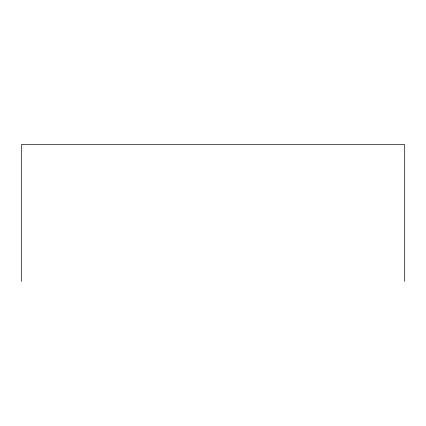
<?xml version="1.0" encoding="UTF-8"?>
<svg xmlns="http://www.w3.org/2000/svg" width="426" height="426" viewBox="0 0 426 426"><rect width="100%" height="100%" fill="white"/><g stroke="black" fill="none" stroke-linecap="round" stroke-linejoin="round"><path stroke-width="0.64" d="M404.7 281.384L404.7 144.616L21.3 144.616L21.3 281.384"/></g></svg>
